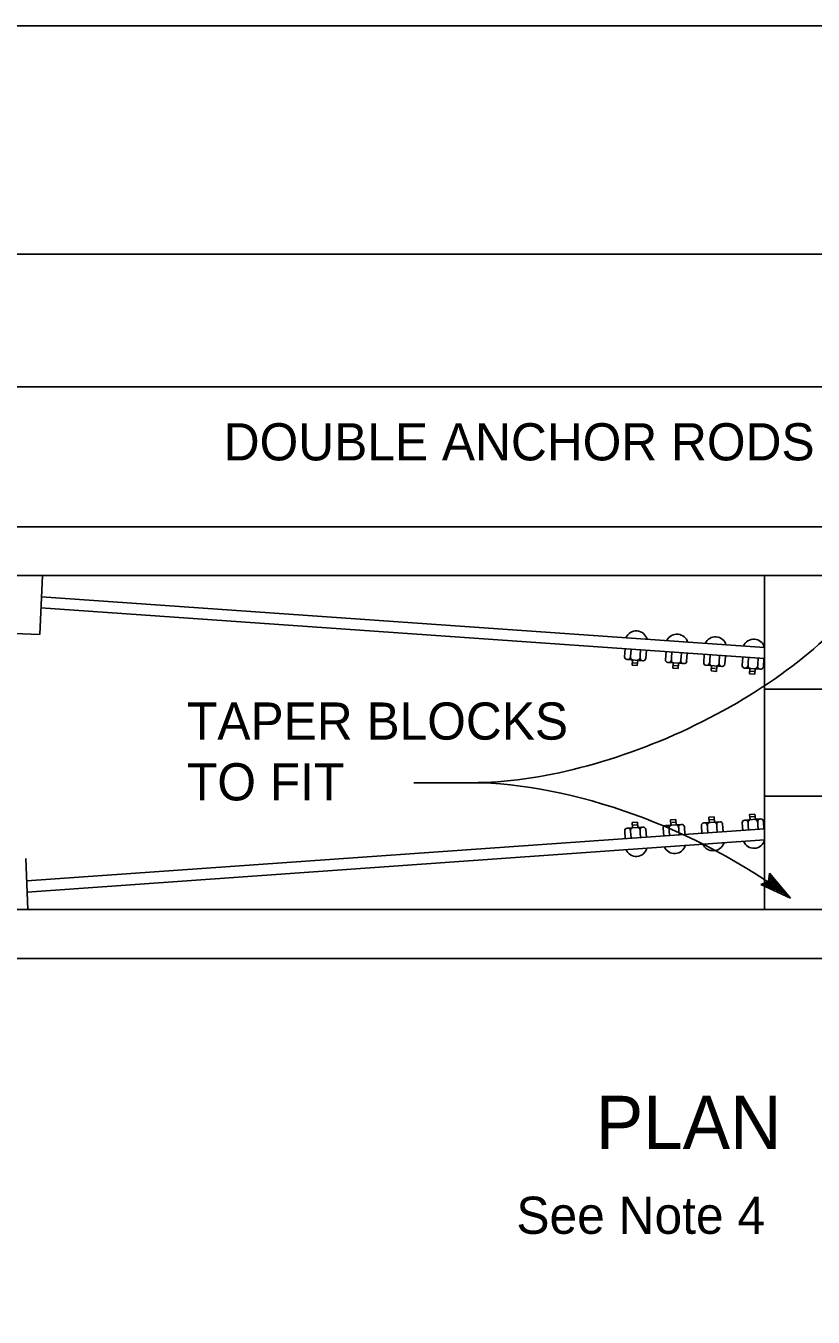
# Model space of a CAD drawing. Extents: x -894 to 866, y -472 to 714.
# Drawn here: x -645.1 to -496.8, y 470.4 to 713.6 of the extents above; entities that cross this region are included whole.
import ezdxf

# ---------------------------------------------------------------- set-up
doc = ezdxf.new("R2010")
doc.units = 0
for name, color, linetype in [('border_PLOTTING-ELEMENTS', 7, 'Continuous'), ('border_rw_22x34_Cut_Lines', 7, 'Continuous'), ('border_SHEET', 7, 'Continuous'), ('tcd_RAILING', 7, 'Continuous'), ('tcd_RAILING-anno', 7, 'Continuous')]:
    doc.layers.add(name, color=color, linetype=linetype)

msp = doc.modelspace()

# ---------------------------------------------------------------- linework, layer by layer
at = {"layer": 'border_PLOTTING-ELEMENTS'}
for points in [[(-894.04, -472.44), (865.96, -472.44), (865.96, 713.56), (-894.04, 713.56)], [(-864.04, 670.56), (835.96, 670.56), (835.96, -429.44), (-864.04, -429.44)]]:
    msp.add_lwpolyline(points, close=True, dxfattribs=at)
at = {"layer": 'border_rw_22x34_Cut_Lines'}
msp.add_lwpolyline([(-864.04, 670.56), (835.96, 670.56), (835.96, -429.44), (-864.04, -429.44)], close=True, dxfattribs=at)
at = {"layer": 'border_SHEET'}
msp.add_line((-814.04, 645.56), (810.96, 645.56), dxfattribs=at)
at = {"layer": 'tcd_RAILING'}
for p, q in [((-792.71, 619.26), (-492.47, 619.26)), ((-792.71, 610.04), (-488.51, 610.04)), ((-642.49, 598.94), (-642.01, 610.04)), ((-505.97, 610.13), (-505.97, 576.9)), ((-505.97, 596.51), (-642.18, 606.07)), ((-505.97, 594.41), (-642.28, 603.98)), ((-532.22, 596.25), (-532.33, 594.78)), ((-531.12, 596.15), (-531.26, 594.2)), ((-529.33, 596.03), (-529.47, 594.07)), ((-528.23, 595.95), (-528.34, 594.49)), ((-524.37, 597.87), (-524.38, 597.75)), ((-528.87, 594.02), (-531.86, 594.24)), ((-530.87, 594.17), (-530.94, 593.17)), ((-530.05, 593.59), (-530.78, 593.65)), ((-529.87, 594.05), (-529.94, 593.1)), ((-524.53, 595.67), (-524.64, 594.22)), ((-521.18, 593.47), (-524.17, 593.68)), ((-523.43, 595.59), (-523.57, 593.64)), ((-523.18, 593.61), (-523.25, 592.61)), ((-522.18, 593.52), (-522.25, 592.54)), ((-521.64, 595.46), (-521.78, 593.51)), ((-520.54, 595.38), (-520.65, 593.93)), ((-517.33, 595.17), (-517.43, 593.7)), ((-516.23, 595.09), (-516.37, 593.12)), ((-514.44, 594.91), (-514.58, 592.99)), ((-513.34, 594.83), (-513.44, 593.41)), ((-510.08, 594.65), (-510.19, 593.17)), ((-508.98, 594.57), (-509.12, 592.59)), ((-507.19, 594.41), (-507.33, 592.46)), ((-506.09, 594.33), (-506.2, 592.88)), ((-529.94, 593.1), (-530.94, 593.17)), ((-522.25, 592.54), (-523.25, 592.61)), ((-522.39, 593.08), (-523.11, 593.13)), ((-513.98, 592.95), (-516.97, 593.16)), ((-515.97, 593.09), (-516.05, 592.09)), ((-515.05, 592.02), (-516.05, 592.09)), ((-515.19, 592.55), (-515.92, 592.6)), ((-514.98, 593.02), (-515.05, 592.02)), ((-506.73, 592.42), (-509.72, 592.64)), ((-508.73, 592.57), (-508.8, 591.57)), ((-507.8, 591.5), (-508.8, 591.57)), ((-507.87, 592), (-508.6, 592.05)), ((-507.73, 592.49), (-507.8, 591.5)), ((-505.97, 588.67), (-481.19, 588.67)), ((-505.97, 576.9), (-505.97, 547.09)), ((-505.97, 568.55), (-481.19, 568.55)), ((-523.67, 564.07), (-522.68, 564.14)), ((-522.61, 563.14), (-522.68, 564.14)), ((-516.47, 564.56), (-515.47, 564.63)), ((-516.4, 563.58), (-516.47, 564.56)), ((-516.26, 564.05), (-515.53, 564.1)), ((-515.41, 563.63), (-515.47, 564.63)), ((-509.71, 564.02), (-506.72, 564.23)), ((-508.78, 565.09), (-507.78, 565.16)), ((-508.71, 564.14), (-508.78, 565.09)), ((-508.6, 564.61), (-507.87, 564.66)), ((-507.71, 564.16), (-507.78, 565.16)), ((-507.18, 562.23), (-507.31, 564.19)), ((-505.97, 562.38), (-644.95, 552.57)), ((-532.22, 560.52), (-532.32, 561.98)), ((-531.85, 562.51), (-528.86, 562.71)), ((-531.12, 560.6), (-531.26, 562.55)), ((-530.92, 563.57), (-529.93, 563.64)), ((-530.86, 562.58), (-530.92, 563.57)), ((-530.78, 563.08), (-530.06, 563.13)), ((-529.86, 562.65), (-529.93, 563.64)), ((-529.32, 560.7), (-529.46, 562.67)), ((-528.23, 560.77), (-528.33, 562.25)), ((-524.97, 561.05), (-525.07, 562.47)), ((-524.6, 563.01), (-521.61, 563.21)), ((-523.87, 561.12), (-524, 563.05)), ((-523.61, 563.07), (-523.67, 564.07)), ((-523.46, 563.56), (-522.73, 563.61)), ((-522.07, 561.2), (-522.21, 563.17)), ((-520.98, 561.28), (-521.08, 562.74)), ((-517.77, 561.51), (-517.87, 562.96)), ((-517.4, 563.5), (-514.41, 563.7)), ((-516.67, 561.59), (-516.8, 563.54)), ((-514.87, 561.71), (-515.01, 563.66)), ((-513.78, 561.79), (-513.88, 563.24)), ((-510.07, 562.03), (-510.17, 563.49)), ((-508.98, 562.1), (-509.11, 564.06)), ((-506.08, 562.29), (-506.18, 563.76)), ((-505.97, 560.28), (-644.86, 550.47)), ((-513.66, 559.67), (-513.66, 559.78)), ((-645.13, 556.76), (-644.72, 547.18)), ((-792.71, 547.18), (-492.47, 547.18)), ((-792.71, 537.96), (-492.47, 537.96))]:
    msp.add_line(p, q, dxfattribs=at)
for centre, radius, start, end in [((-745.45, -1648.03), 2249.32, 87.37644, 88.71234), ((-530.14, 597.55), 2.09, 14.01, 157.8229), ((-522.48, 596.88), 2.13, 16.3594, 152.4639), ((-515.23, 596.44), 2.09, 15.0084, 156.202), ((-507.99, 595.99), 2.08, 14.4265, 158.7401), ((-531.83, 594.74), 0.5, 175.8604, 265.8585), ((-531.73, 594.73), 0.5, 265.8591, 355.8601), ((-530.73, 594.66), 0.5, 175.8601, 265.8591), ((-529.93, 594.6), 0.5, 265.8591, 355.8577), ((-528.93, 594.53), 0.5, 175.8577, 265.8591), ((-528.83, 594.52), 0.5, 265.8591, 355.8567), ((-524.14, 594.18), 0.5, 175.8567, 265.8584), ((-524.04, 594.18), 0.5, 265.8584, 355.8567), ((-523.04, 594.1), 0.5, 175.8567, 265.8584), ((-522.24, 594.05), 0.5, 265.8584, 355.857), ((-521.24, 593.97), 0.5, 175.857, 265.8584), ((-521.14, 593.97), 0.5, 265.8577, 355.857), ((-516.94, 593.66), 0.5, 175.8575, 265.8561), ((-516.84, 593.65), 0.5, 265.8567, 355.8575), ((-515.84, 593.58), 0.5, 175.8575, 265.8567), ((-515.04, 593.52), 0.5, 265.8567, 355.8551), ((-514.04, 593.45), 0.5, 175.8551, 265.8567), ((-513.94, 593.44), 0.5, 265.857, 355.8551), ((-509.69, 593.14), 0.5, 175.8611, 265.8585), ((-509.59, 593.13), 0.5, 265.8577, 355.8611), ((-508.59, 593.06), 0.5, 175.8611, 265.8577), ((-507.79, 593), 0.5, 265.8577, 355.8599), ((-506.79, 592.93), 0.5, 175.8599, 265.8577), ((-506.7, 592.92), 0.5, 265.8577, 355.8599), ((-508.58, 563.6), 0.5, 93.9143, 183.9129), ((-507.78, 563.65), 0.5, 3.9153, 93.9143), ((-506.78, 563.72), 0.5, 93.9143, 183.9153), ((-506.68, 563.73), 0.5, 3.9156, 93.9137), ((-531.82, 562.01), 0.5, 93.9129, 183.9151), ((-531.72, 562.02), 0.5, 3.9151, 93.9129), ((-530.72, 562.08), 0.5, 93.9129, 183.9151), ((-529.92, 562.14), 0.5, 3.9163, 93.9129), ((-528.93, 562.21), 0.5, 93.9129, 183.9163), ((-528.83, 562.21), 0.5, 3.9163, 93.9137), ((-524.57, 562.51), 0.5, 93.9122, 183.9103), ((-524.47, 562.51), 0.5, 3.9103, 93.9119), ((-523.47, 562.58), 0.5, 93.9119, 183.9103), ((-522.67, 562.64), 0.5, 3.9127, 93.9119), ((-521.68, 562.7), 0.5, 93.9119, 183.9127), ((-521.58, 562.71), 0.5, 3.9127, 93.9113), ((-517.37, 563), 0.5, 93.9129, 183.9122), ((-517.27, 563.01), 0.5, 3.9122, 93.9136), ((-516.27, 563.07), 0.5, 93.9136, 183.9122), ((-515.47, 563.13), 0.5, 3.9119, 93.9136), ((-514.47, 563.2), 0.5, 93.9136, 183.9119), ((-514.37, 563.2), 0.5, 3.9119, 93.9136), ((-509.67, 563.52), 0.5, 93.9143, 183.9119), ((-509.57, 563.53), 0.5, 3.9129, 93.9143), ((-522.91, 559.8), 2.09, 203.0636, 344.2572), ((-515.67, 560.38), 2.13, 204.4146, 340.5191), ((-507.99, 560.79), 2.09, 202.0652, 345.8781), ((-530.15, 559.24), 2.08, 202.4817, 346.7953)]:
    msp.add_arc(centre, radius, start, end, dxfattribs=at)
at = {"layer": 'tcd_RAILING-anno'}
for p, q in [((-572.02, 571.05), (-561.09, 571.05)), ((-506.67, 551.89), (-505.23, 552.47)), ((-502.19, 550.18), (-506.26, 552.03)), ((-503.28, 551), (-505.91, 552.2)), ((-504.38, 551.84), (-505.51, 552.35)), ((-505.23, 552.47), (-505.06, 554.02)), ((-505.2, 552.8), (-504.38, 551.84)), ((-505.13, 553.18), (-503.28, 551)), ((-505.1, 553.61), (-502.17, 550.17)), ((-505.06, 554.02), (-505.06, 554.02)), ((-505.06, 554.02), (-501.07, 549.34)), ((-501.07, 549.34), (-506.67, 551.89)), ((-506.67, 551.89), (-506.67, 551.89)), ((-501.07, 549.34), (-501.07, 549.34))]:
    msp.add_line(p, q, dxfattribs=at)
for centre, major_axis, start_param, end_param in [((-533.41, 603.92), (51.2, 22.65), 3.951475, 5.627601), ((-533.41, 538.18), (51.2, -22.65), 1.106753, 2.33171)]:
    msp.add_ellipse(centre, major_axis=major_axis, ratio=0.465125, start_param=start_param, end_param=end_param, dxfattribs=at)

# ---------------------------------------------------------------- texts
for s, height, p in [('DOUBLE ANCHOR RODS', 7, (-607.85, 631.74)), ('TAPER BLOCKS', 7, (-614.77, 579.16)), ('TO FIT', 7, (-614.77, 567.72)), ('PLAN', 10, (-537.74, 502.1)), ('See Note 4', 7, (-552.72, 486.11))]:
    msp.add_text(s, height=height, dxfattribs=at).set_placement(p)

doc.saveas('drawing.dxf')
